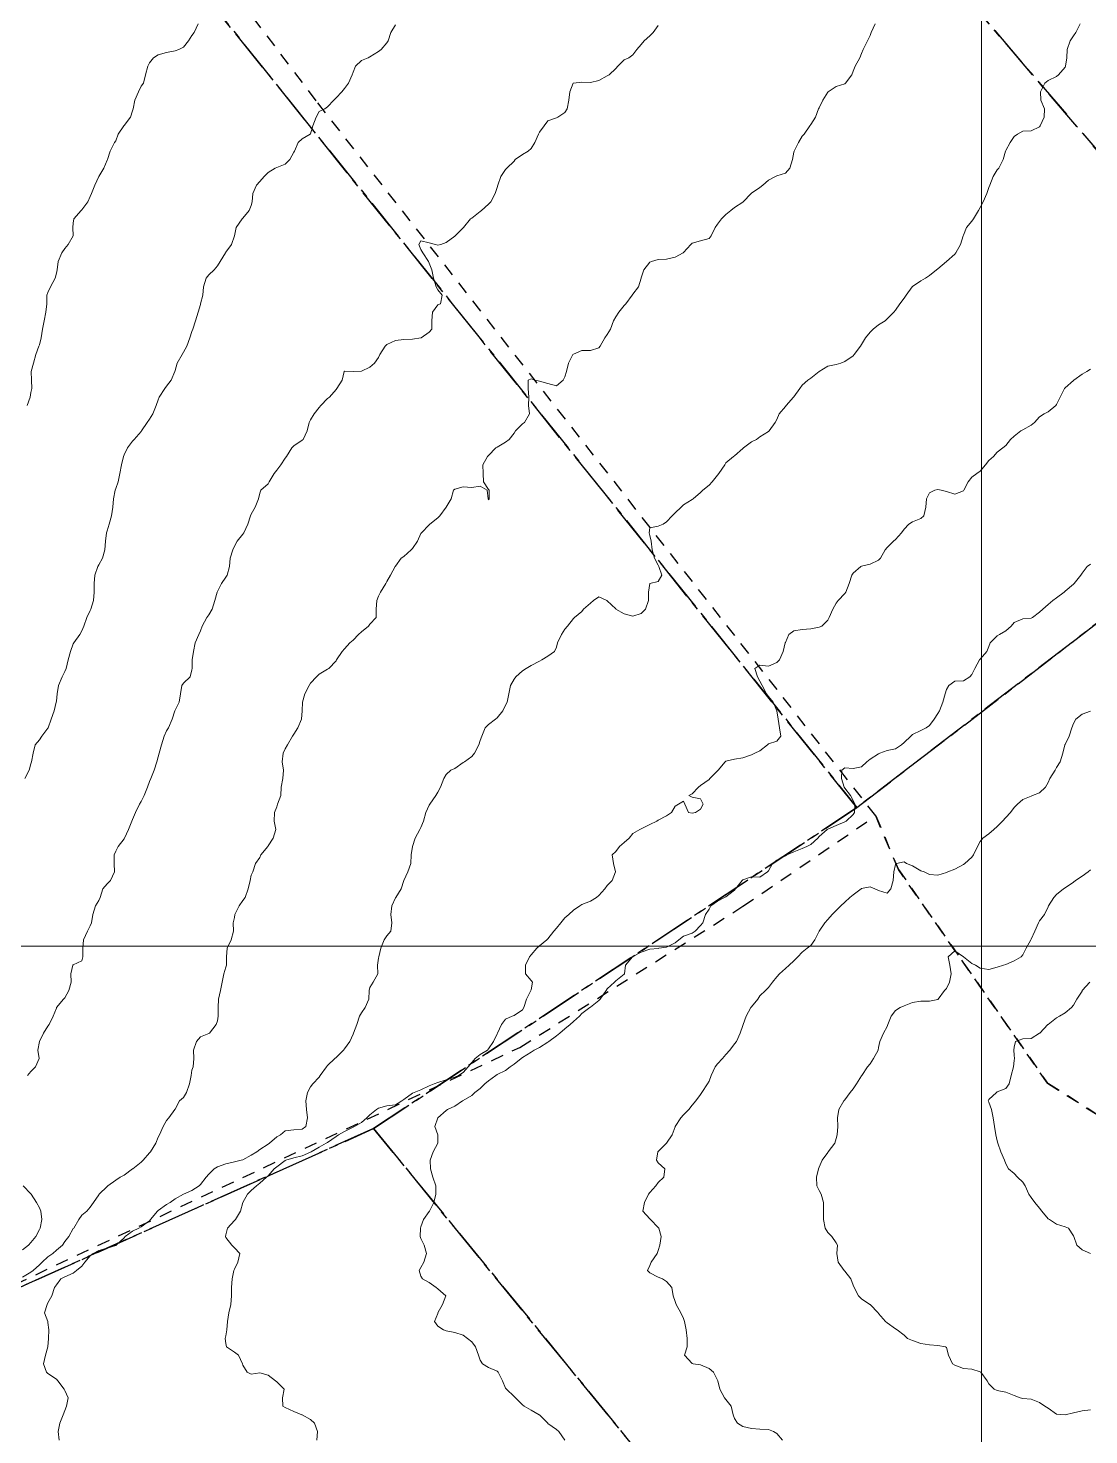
# Model space of a CAD drawing. Header units: centimetres. Extents: x 0 to 642158, y -847 to 649707.
# Drawn here: x 616910.6 to 616973.2, y 620458.6 to 620541.5 of the extents above; entities that cross this region are included whole.
import ezdxf

# ---------------------------------------------------------------- set-up
doc = ezdxf.new("R2010")
doc.units = ezdxf.units.CM
doc.header["$MEASUREMENT"] = 0
doc.linetypes.add('CENTERX2', pattern=[4, 2.5, -0.5, 0.5, -0.5])
doc.linetypes.add('JIS_02_0.7', pattern=[1.35, 0.75, -0.6])
for name, color, linetype, lineweight in [('MEV_grille', 254, 'Continuous', 9), ('WAL_parcellaire agricole', 7, 'JIS_02_0.7', 25), ('WAL_topographie 0.5', 253, 'Continuous', 20)]:
    doc.layers.add(name, color=color, linetype=linetype, lineweight=lineweight)
doc.layers.add('SPW_parcellaire cadastral', color=7, linetype='CENTERX2', lineweight=25, true_color=0xff0542)

# ---------------------------------------------------------------- blocks, each defined once
blk = doc.blocks.new('*U114')
at = {"layer": 'MEV_grille', "transparency": 33554687}
blk.add_lwpolyline([(-1338.461, 0), (1338.461, 0)], dxfattribs=at)
blk = doc.blocks.new('*U115')
at = {"layer": 'MEV_grille', "color": 0, "linetype": 'ByBlock', "lineweight": -2, "transparency": 16777216}
blk.add_blockref('*U114', (0, -1900), dxfattribs=at)
blk = doc.blocks.new('*U112')
at = {"layer": 'MEV_grille', "transparency": 33554687}
blk.add_lwpolyline([(0, 1825.476), (0, -1825.476)], dxfattribs=at)
blk = doc.blocks.new('*U113')
at = {"layer": 'MEV_grille', "color": 0, "linetype": 'ByBlock', "lineweight": -2, "transparency": 16777216}
blk.add_blockref('*U112', (1600, 0), dxfattribs=at)

msp = doc.modelspace()

# ---------------------------------------------------------------- linework, layer by layer
at = {"layer": 'SPW_parcellaire cadastral'}
for points in [[(616919.091, 620666.134), (617020.072, 620537.549), (616988.046, 620517.478), (616881.757, 620641.63), (616879.672, 620644.065), (616917.441, 620668.139), (616919.091, 620666.134)], [(616888.276, 620584.2), (616857.473, 620626.531), (616881.757, 620641.63), (616988.046, 620517.478), (616959.467, 620495.541), (616888.276, 620584.2)], [(616888.276, 620584.2), (616959.467, 620495.541), (616930.967, 620476.617), (616903.735, 620464.407), (616839.795, 620553.412), (616839.446, 620553.878), (616843.395, 620556.528), (616884.02, 620581.575), (616888.276, 620584.2)], [(617010.893, 620377.325), (616972.658, 620425.672), (616930.967, 620476.617), (616959.467, 620495.541), (616988.046, 620517.478), (617054.294, 620442.356), (617010.893, 620377.325)], [(616972.658, 620425.672), (616882.528, 620374.041), (616837.722, 620435.072), (616903.735, 620464.407), (616930.967, 620476.617), (616972.658, 620425.672)]]:
    msp.add_lwpolyline(points, dxfattribs=at)
at = {"layer": 'WAL_parcellaire agricole'}
for points in [[(616855.57, 620632.211), (616900.857, 620658.35), (616927.824, 620675.943), (616965.394, 620702.289), (616990.231, 620666.393), (617069.247, 620560.49), (617092.413, 620526.906), (616974.82, 620476.693), (616970.72, 620479.292), (616961.919, 620491.891), (616960.585, 620495.057), (616927.58, 620537.22), (616855.57, 620632.211)], [(616888.924, 620453.383), (616904.922, 620465.135), (616939.597, 620481.406), (616952.752, 620489.723), (616960.585, 620495.057), (616961.919, 620491.891), (616970.72, 620479.292), (616974.82, 620476.693), (617092.413, 620526.906), (617110.683, 620503.035), (617121.325, 620488.587), (617112.418, 620483.909), (617087.586, 620473.072), (617062.422, 620453.403)]]:
    msp.add_lwpolyline(points, dxfattribs=at)
at = {"layer": 'WAL_topographie 0.5'}
for points in [[(616960.553, 620541.75), (616960.313, 620541.25), (616960.25, 620541.071), (616960.105, 620540.75), (616959.85, 620540.25), (616959.75, 620540), (616959.643, 620539.75), (616959.375, 620539.25), (616959.25, 620538.964), (616959.169, 620538.75), (616958.804, 620538.25), (616958.75, 620538.214), (616958.25, 620538.062), (616957.769, 620537.75), (616957.75, 620537.726), (616957.464, 620537.25), (616957.25, 620536.809), (616957.214, 620536.75), (616957.021, 620536.25), (616956.75, 620535.817), (616956.704, 620535.75), (616956.359, 620535.25), (616956.25, 620535.131), (616956.028, 620534.75), (616955.763, 620534.25), (616955.75, 620534.179), (616955.682, 620533.75), (616955.513, 620533.25), (616955.25, 620532.941), (616954.75, 620532.788), (616954.667, 620532.75), (616954.25, 620532.536), (616953.917, 620532.25), (616953.75, 620532.107), (616953.25, 620531.764), (616953.235, 620531.75), (616952.767, 620531.25), (616952.75, 620531.234), (616952.25, 620530.921), (616952.044, 620530.75), (616951.75, 620530.506), (616951.481, 620530.25), (616951.25, 620529.95), (616951.107, 620529.75), (616950.884, 620529.25), (616950.75, 620529.101), (616950.25, 620528.968), (616949.75, 620528.813), (616949.673, 620528.75), (616949.25, 620528.272), (616949.228, 620528.25), (616948.75, 620527.994), (616948.25, 620527.885), (616947.75, 620527.85), (616947.365, 620527.75), (616947.25, 620527.703), (616946.905, 620527.25), (616946.75, 620526.786), (616946.739, 620526.75), (616946.593, 620526.25), (616946.25, 620525.806), (616946.21, 620525.75), (616945.838, 620525.25), (616945.75, 620525.141), (616945.429, 620524.75), (616945.25, 620524.481), (616945.122, 620524.25), (616944.933, 620523.75), (616944.75, 620523.437), (616944.605, 620523.25), (616944.319, 620522.75), (616944.25, 620522.659), (616943.75, 620522.486), (616943.25, 620522.489), (616942.75, 620522.285), (616942.71, 620522.25), (616942.466, 620521.75), (616942.346, 620521.25), (616942.25, 620520.95), (616942.139, 620520.75), (616941.75, 620520.411), (616941.25, 620520.556), (616940.75, 620520.688), (616940.487, 620520.75), (616940.25, 620520.833), (616940.083, 620520.75), (616940.085, 620520.25), (616940.117, 620519.75), (616940.098, 620519.25), (616940.15, 620518.75), (616939.859, 620518.25), (616939.75, 620518.172), (616939.341, 620517.75), (616939.25, 620517.614), (616938.964, 620517.25), (616938.75, 620517.092), (616938.25, 620516.804), (616938.176, 620516.75), (616937.75, 620516.308), (616937.69, 620516.25), (616937.411, 620515.75), (616937.423, 620515.25), (616937.442, 620514.75), (616937.75, 620514.306), (616937.786, 620514.25), (616937.781, 620513.75), (616937.75, 620513.688), (616937.712, 620513.75), (616937.667, 620514.25), (616937.25, 620514.5), (616936.75, 620514.426), (616936.25, 620514.452), (616935.75, 620514.319), (616935.681, 620514.25), (616935.543, 620513.75), (616935.25, 620513.25), (616935.25, 620513.25), (616934.875, 620512.75), (616934.75, 620512.637), (616934.288, 620512.25), (616934.25, 620512.22), (616933.78, 620511.75), (616933.75, 620511.708), (616933.554, 620511.25), (616933.25, 620510.825), (616933.186, 620510.75), (616932.75, 620510.356), (616932.583, 620510.25), (616932.25, 620509.772), (616932.233, 620509.75), (616931.96, 620509.25), (616931.75, 620508.868), (616931.676, 620508.75), (616931.363, 620508.25), (616931.25, 620508.016), (616931.161, 620507.75), (616931.122, 620507.25), (616931.122, 620506.75), (616930.75, 620506.368), (616930.658, 620506.25), (616930.25, 620505.911), (616930.074, 620505.75), (616929.75, 620505.413), (616929.552, 620505.25), (616929.25, 620504.899), (616929.109, 620504.75), (616928.781, 620504.25), (616928.75, 620504.202), (616928.326, 620503.75), (616928.25, 620503.706), (616927.75, 620503.403), (616927.6, 620503.25), (616927.25, 620502.878), (616927.16, 620502.75), (616926.908, 620502.25), (616926.76, 620501.75), (616926.75, 620501.25), (616926.75, 620501.25), (616926.717, 620500.75), (616926.487, 620500.25), (616926.25, 620499.875), (616926.182, 620499.75), (616925.888, 620499.25), (616925.75, 620499), (616925.625, 620498.75), (616925.564, 620498.25), (616925.645, 620497.75), (616925.609, 620497.25), (616925.51, 620496.75), (616925.483, 620496.25), (616925.299, 620495.75), (616925.25, 620495.596), (616925.114, 620495.25), (616925.105, 620494.75), (616925.191, 620494.25), (616925.036, 620493.75), (616924.75, 620493.283), (616924.727, 620493.25), (616924.311, 620492.75), (616924.25, 620492.607), (616924, 620492.25), (616923.845, 620491.75), (616923.75, 620491.569), (616923.675, 620491.25), (616923.56, 620490.75), (616923.386, 620490.25), (616923.25, 620490.062), (616923.037, 620489.75), (616922.781, 620489.25), (616922.75, 620489.062), (616922.687, 620488.75), (616922.696, 620488.25), (616922.554, 620487.75), (616922.321, 620487.25), (616922.292, 620486.75), (616922.292, 620486.25), (616922.25, 620486.143), (616922.138, 620485.75), (616922.025, 620485.25), (616921.924, 620484.75), (616921.814, 620484.25), (616921.795, 620483.75), (616921.794, 620483.25), (616921.75, 620482.972), (616921.676, 620482.75), (616921.286, 620482.25), (616921.25, 620482.224), (616920.75, 620482.032), (616920.521, 620481.75), (616920.333, 620481.25), (616920.359, 620480.75), (616920.314, 620480.25), (616920.25, 620480.058), (616920.194, 620479.75), (616920.102, 620479.25), (616919.931, 620478.75), (616919.75, 620478.46), (616919.522, 620478.25), (616919.25, 620477.769), (616919.239, 620477.75), (616918.88, 620477.25), (616918.75, 620477.104), (616918.543, 620476.75), (616918.334, 620476.25), (616918.25, 620476.112), (616918.111, 620475.75), (616917.811, 620475.25), (616917.75, 620475.181), (616917.375, 620474.75), (616917.25, 620474.633), (616916.755, 620474.25), (616916.75, 620474.245), (616916.25, 620473.878), (616916.016, 620473.75), (616915.75, 620473.573), (616915.295, 620473.25), (616915.25, 620473.202), (616914.775, 620472.75), (616914.75, 620472.71), (616914.448, 620472.25), (616914.25, 620471.994), (616914.042, 620471.75), (616913.75, 620471.519), (616913.579, 620471.25), (616913.272, 620470.75), (616913.25, 620470.722), (616912.977, 620470.25), (616912.75, 620469.951), (616912.607, 620469.75), (616912.25, 620469.447), (616912.033, 620469.25), (616911.75, 620469.063), (616911.413, 620468.75), (616911.25, 620468.591), (616910.875, 620468.25), (616910.75, 620468.155), (616910.25, 620467.857)], [(616932.25, 620541.69), (616931.988, 620541.25), (616931.813, 620540.75), (616931.75, 620540.625), (616931.409, 620540.25), (616931.25, 620540.125), (616930.75, 620539.811), (616930.639, 620539.75), (616930.25, 620539.598), (616929.902, 620539.25), (616929.75, 620538.9), (616929.69, 620538.75), (616929.483, 620538.25), (616929.25, 620537.932), (616929.088, 620537.75), (616928.75, 620537.382), (616928.618, 620537.25), (616928.25, 620536.859), (616928.091, 620536.75), (616927.75, 620536.583), (616927.578, 620536.25), (616927.387, 620535.75), (616927.25, 620535.269), (616927.226, 620535.25), (616926.75, 620534.964), (616926.516, 620534.75), (616926.293, 620534.25), (616926.25, 620534.181), (616926.031, 620533.75), (616925.75, 620533.488), (616925.25, 620533.293), (616925.153, 620533.25), (616924.75, 620532.991), (616924.5, 620532.75), (616924.25, 620532.463), (616924.054, 620532.25), (616923.846, 620531.75), (616923.807, 620531.25), (616923.75, 620531.036), (616923.629, 620530.75), (616923.25, 620530.287), (616923.208, 620530.25), (616922.854, 620529.75), (616922.75, 620529.25), (616922.75, 620529.25), (616922.579, 620528.75), (616922.25, 620528.29), (616922.223, 620528.25), (616921.921, 620527.75), (616921.75, 620527.489), (616921.56, 620527.25), (616921.25, 620526.96), (616921.088, 620526.75), (616920.929, 620526.25), (616920.883, 620525.75), (616920.761, 620525.25), (616920.75, 620525.212), (616920.607, 620524.75), (616920.462, 620524.25), (616920.295, 620523.75), (616920.25, 620523.611), (616920.125, 620523.25), (616919.946, 620522.75), (616919.75, 620522.395), (616919.665, 620522.25), (616919.377, 620521.75), (616919.25, 620521.317), (616919.231, 620521.25), (616919.023, 620520.75), (616918.75, 620520.384), (616918.658, 620520.25), (616918.317, 620519.75), (616918.25, 620519.577), (616918.129, 620519.25), (616917.935, 620518.75), (616917.75, 620518.436), (616917.607, 620518.25), (616917.274, 620517.75), (616917.25, 620517.724), (616916.833, 620517.25), (616916.75, 620517.144), (616916.439, 620516.75), (616916.25, 620516.347), (616916.203, 620516.25), (616916.086, 620515.75), (616916, 620515.25), (616915.887, 620514.75), (616915.75, 620514.357), (616915.722, 620514.25), (616915.621, 620513.75), (616915.583, 620513.25), (616915.496, 620512.75), (616915.362, 620512.25), (616915.25, 620511.868), (616915.218, 620511.75), (616915.145, 620511.25), (616915.103, 620510.75), (616914.967, 620510.25), (616914.75, 620509.856), (616914.69, 620509.75), (616914.523, 620509.25), (616914.473, 620508.75), (616914.482, 620508.25), (616914.442, 620507.75), (616914.287, 620507.25), (616914.25, 620507.161), (616914.041, 620506.75), (616913.864, 620506.25), (616913.75, 620505.967), (616913.628, 620505.75), (616913.281, 620505.25), (616913.25, 620505.194), (616913.079, 620504.75), (616912.944, 620504.25), (616912.831, 620503.75), (616912.75, 620503.558), (616912.593, 620503.25), (616912.379, 620502.75), (616912.297, 620502.25), (616912.25, 620501.821), (616912.24, 620501.75), (616912.115, 620501.25), (616911.944, 620500.75), (616911.767, 620500.25), (616911.75, 620500.219), (616911.401, 620499.75), (616911.25, 620499.547), (616910.993, 620499.25), (616910.88, 620498.75), (616910.781, 620498.25), (616910.75, 620498.125), (616910.656, 620497.75), (616910.394, 620497.25)], [(616920.615, 620541.75), (616920.37, 620541.25), (616920.25, 620541.064), (616920.037, 620540.75), (616919.75, 620540.382), (616919.477, 620540.25), (616919.25, 620540.163), (616918.75, 620540.07), (616918.25, 620539.934), (616917.978, 620539.75), (616917.75, 620539.45), (616917.639, 620539.25), (616917.513, 620538.75), (616917.394, 620538.25), (616917.25, 620538.074), (616917.088, 620537.75), (616916.871, 620537.25), (616916.784, 620536.75), (616916.75, 620536.625), (616916.63, 620536.25), (616916.25, 620535.763), (616916.24, 620535.75), (616915.903, 620535.25), (616915.75, 620534.855), (616915.686, 620534.75), (616915.431, 620534.25), (616915.262, 620533.75), (616915.25, 620533.719), (616915.042, 620533.25), (616914.75, 620532.75), (616914.75, 620532.75), (616914.52, 620532.25), (616914.321, 620531.75), (616914.25, 620531.583), (616914.1, 620531.25), (616913.75, 620530.783), (616913.708, 620530.75), (616913.287, 620530.25), (616913.25, 620530), (616913.229, 620529.75), (616913.237, 620529.25), (616912.95, 620528.75), (616912.75, 620528.5), (616912.568, 620528.25), (616912.349, 620527.75), (616912.299, 620527.25), (616912.25, 620527.059), (616912.172, 620526.75), (616911.897, 620526.25), (616911.75, 620525.905), (616911.696, 620525.75), (616911.683, 620525.25), (616911.63, 620524.75), (616911.526, 620524.25), (616911.44, 620523.75), (616911.362, 620523.25), (616911.25, 620522.827), (616911.226, 620522.75), (616911.047, 620522.25), (616910.893, 620521.75), (616910.772, 620521.25), (616910.775, 620520.75), (616910.803, 620520.25), (616910.75, 620520.017), (616910.696, 620519.75), (616910.521, 620519.25)], [(616947.75, 620541.65), (616947.447, 620541.25), (616947.25, 620541.04), (616946.917, 620540.75), (616946.75, 620540.536), (616946.5, 620540.25), (616946.25, 620539.917), (616946.019, 620539.75), (616945.75, 620539.625), (616945.375, 620539.25), (616945.25, 620539.12), (616944.865, 620538.75), (616944.75, 620538.682), (616944.25, 620538.417), (616943.75, 620538.29), (616943.25, 620538.321), (616942.75, 620538.263), (616942.733, 620538.25), (616942.54, 620537.75), (616942.483, 620537.25), (616942.377, 620536.75), (616942.25, 620536.518), (616941.833, 620536.25), (616941.75, 620536.212), (616941.25, 620536.028), (616941.016, 620535.75), (616940.75, 620535.364), (616940.696, 620535.25), (616940.478, 620534.75), (616940.25, 620534.411), (616940.078, 620534.25), (616939.75, 620534.052), (616939.323, 620533.75), (616939.25, 620533.661), (616938.824, 620533.25), (616938.75, 620533.17), (616938.466, 620532.75), (616938.287, 620532.25), (616938.25, 620532.114), (616938.139, 620531.75), (616937.888, 620531.25), (616937.75, 620531.112), (616937.33, 620530.75), (616937.25, 620530.696), (616936.75, 620530.304), (616936.678, 620530.25), (616936.269, 620529.75), (616936.25, 620529.726), (616935.774, 620529.25), (616935.75, 620529.229), (616935.25, 620528.863), (616934.932, 620528.75), (616934.75, 620528.707), (616934.617, 620528.75), (616934.25, 620528.84), (616933.75, 620528.966), (616933.64, 620528.75), (616933.75, 620528.442), (616933.861, 620528.25), (616934.194, 620527.75), (616934.25, 620527.643), (616934.397, 620527.25), (616934.493, 620526.75), (616934.65, 620526.25), (616934.75, 620526.074), (616935, 620525.75), (616934.917, 620525.25), (616934.75, 620525.19), (616934.44, 620524.75), (616934.393, 620524.25), (616934.393, 620523.75), (616934.25, 620523.568), (616933.764, 620523.25), (616933.75, 620523.244), (616933.25, 620523.155), (616932.75, 620523.136), (616932.25, 620523.081), (616931.75, 620522.838), (616931.648, 620522.75), (616931.323, 620522.25), (616931.25, 620522.075), (616931.009, 620521.75), (616930.75, 620521.517), (616930.25, 620521.275), (616929.75, 620521.25), (616929.75, 620521.25), (616929.749, 620521.25), (616929.25, 620521.269), (616929.231, 620521.25), (616929.107, 620520.75), (616928.803, 620520.25), (616928.75, 620520.204), (616928.365, 620519.75), (616928.25, 620519.667), (616927.845, 620519.25), (616927.75, 620519.125), (616927.466, 620518.75), (616927.25, 620518.402), (616927.16, 620518.25), (616927.036, 620517.75), (616926.8, 620517.25), (616926.75, 620517.202), (616926.25, 620516.872), (616926.137, 620516.75), (616925.83, 620516.25), (616925.75, 620516.139), (616925.495, 620515.75), (616925.25, 620515.443), (616925.106, 620515.25), (616924.803, 620514.75), (616924.75, 620514.641), (616924.321, 620514.25), (616924.25, 620514.083), (616924.175, 620513.75), (616923.976, 620513.25), (616923.75, 620512.837), (616923.702, 620512.75), (616923.548, 620512.25), (616923.311, 620511.75), (616923.25, 620511.667), (616922.912, 620511.25), (616922.75, 620510.964), (616922.656, 620510.75), (616922.505, 620510.25), (616922.467, 620509.75), (616922.321, 620509.25), (616922.25, 620509.135), (616921.987, 620508.75), (616921.75, 620508.276), (616921.74, 620508.25), (616921.601, 620507.75), (616921.436, 620507.25), (616921.25, 620506.906), (616921.136, 620506.75), (616920.857, 620506.25), (616920.75, 620505.964), (616920.66, 620505.75), (616920.439, 620505.25), (616920.335, 620504.75), (616920.27, 620504.25), (616920.261, 620503.75), (616920.25, 620503.667), (616920.136, 620503.25), (616919.75, 620502.881), (616919.656, 620502.75), (616919.564, 620502.25), (616919.486, 620501.75), (616919.25, 620501.278), (616919.24, 620501.25), (616919.083, 620500.75), (616918.858, 620500.25), (616918.75, 620500.073), (616918.613, 620499.75), (616918.461, 620499.25), (616918.315, 620498.75), (616918.25, 620498.546), (616918.174, 620498.25), (616918.015, 620497.75), (616917.818, 620497.25), (616917.75, 620497.077), (616917.636, 620496.75), (616917.425, 620496.25), (616917.25, 620495.909), (616917.163, 620495.75), (616916.926, 620495.25), (616916.75, 620494.847), (616916.706, 620494.75), (616916.5, 620494.25), (616916.279, 620493.75), (616916.25, 620493.7), (616915.895, 620493.25), (616915.75, 620492.975), (616915.668, 620492.75), (616915.67, 620492.25), (616915.675, 620491.75), (616915.441, 620491.25), (616915.25, 620491.04), (616915, 620490.75), (616914.833, 620490.25), (616914.75, 620490.066), (616914.562, 620489.75), (616914.402, 620489.25), (616914.332, 620488.75), (616914.25, 620488.57), (616914.083, 620488.25), (616913.853, 620487.75), (616913.811, 620487.25), (616913.804, 620486.75), (616913.75, 620486.5), (616913.25, 620486.267), (616913.228, 620486.25), (616913.098, 620485.75), (616913.121, 620485.25), (616912.983, 620484.75), (616912.75, 620484.33), (616912.679, 620484.25), (616912.264, 620483.75), (616912.25, 620483.717), (616912.071, 620483.25), (616911.819, 620482.75), (616911.75, 620482.654), (616911.494, 620482.25), (616911.25, 620481.75), (616911.25, 620481.75), (616911.15, 620481.25), (616911.232, 620480.75), (616911.024, 620480.25), (616910.75, 620479.976), (616910.55, 620479.75)], [(616972.644, 620541.75), (616972.38, 620541.25), (616972.25, 620541.056), (616972.06, 620540.75), (616971.875, 620540.25), (616971.855, 620539.75), (616971.778, 620539.25), (616971.75, 620539.197), (616971.364, 620538.75), (616971.25, 620538.65), (616970.75, 620538.406), (616970.565, 620538.25), (616970.31, 620537.75), (616970.315, 620537.25), (616970.536, 620536.75), (616970.514, 620536.25), (616970.288, 620535.75), (616970.25, 620535.685), (616969.75, 620535.45), (616969.25, 620535.432), (616968.942, 620535.25), (616968.75, 620535.118), (616968.509, 620534.75), (616968.25, 620534.281), (616968.24, 620534.25), (616968.094, 620533.75), (616967.836, 620533.25), (616967.75, 620533.15), (616967.517, 620532.75), (616967.306, 620532.25), (616967.25, 620532.103), (616967.132, 620531.75), (616966.917, 620531.25), (616966.75, 620530.924), (616966.653, 620530.75), (616966.35, 620530.25), (616966.25, 620530.125), (616965.929, 620529.75), (616965.75, 620529.296), (616965.737, 620529.25), (616965.574, 620528.75), (616965.304, 620528.25), (616965.25, 620528.181), (616964.75, 620527.75), (616964.75, 620527.75), (616964.25, 620527.308), (616964.175, 620527.25), (616963.75, 620526.91), (616963.515, 620526.75), (616963.25, 620526.595), (616962.75, 620526.269), (616962.734, 620526.25), (616962.385, 620525.75), (616962.25, 620525.571), (616962.013, 620525.25), (616961.75, 620524.865), (616961.646, 620524.75), (616961.25, 620524.354), (616961.13, 620524.25), (616960.75, 620524), (616960.422, 620523.75), (616960.25, 620523.578), (616959.979, 620523.25), (616959.75, 620522.85), (616959.693, 620522.75), (616959.315, 620522.25), (616959.25, 620522.187), (616958.75, 620521.847), (616958.517, 620521.75), (616958.25, 620521.674), (616957.75, 620521.567), (616957.25, 620521.25), (616957.25, 620521.25), (616956.75, 620520.856), (616956.583, 620520.75), (616956.25, 620520.458), (616956.099, 620520.25), (616955.75, 620519.771), (616955.736, 620519.75), (616955.301, 620519.25), (616955.25, 620519.191), (616954.884, 620518.75), (616954.75, 620518.427), (616954.646, 620518.25), (616954.292, 620517.75), (616954.25, 620517.721), (616953.75, 620517.397), (616953.55, 620517.25), (616953.25, 620517.103), (616952.788, 620516.75), (616952.75, 620516.708), (616952.25, 620516.281), (616952.2, 620516.25), (616951.75, 620515.875), (616951.675, 620515.75), (616951.321, 620515.25), (616951.25, 620515.147), (616950.939, 620514.75), (616950.75, 620514.544), (616950.393, 620514.25), (616950.25, 620514.112), (616949.813, 620513.75), (616949.75, 620513.708), (616949.25, 620513.393), (616949.096, 620513.25), (616948.75, 620512.929), (616948.578, 620512.75), (616948.25, 620512.385), (616948.044, 620512.25), (616947.75, 620512.139), (616947.25, 620512.041), (616947.216, 620511.75), (616947.25, 620511.583), (616947.331, 620511.25), (616947.386, 620510.75), (616947.528, 620510.25), (616947.75, 620509.83), (616947.795, 620509.75), (616947.967, 620509.25), (616947.75, 620508.865), (616947.25, 620508.75), (616947.25, 620508.75), (616947.186, 620508.25), (616947.17, 620507.75), (616947.011, 620507.25), (616946.75, 620506.996), (616946.25, 620506.839), (616945.75, 620506.965), (616945.257, 620507.25), (616945.25, 620507.257), (616944.75, 620507.742), (616944.728, 620507.75), (616944.25, 620507.966), (616943.936, 620507.75), (616943.75, 620507.602), (616943.353, 620507.25), (616943.25, 620507.102), (616942.818, 620506.75), (616942.75, 620506.69), (616942.406, 620506.25), (616942.25, 620506.058), (616942.055, 620505.75), (616941.818, 620505.25), (616941.75, 620505), (616941.625, 620504.75), (616941.25, 620504.462), (616940.883, 620504.25), (616940.75, 620504.173), (616940.25, 620503.917), (616939.964, 620503.75), (616939.75, 620503.605), (616939.357, 620503.25), (616939.25, 620503.114), (616939.039, 620502.75), (616938.937, 620502.25), (616938.844, 620501.75), (616938.75, 620501.574), (616938.588, 620501.25), (616938.25, 620500.839), (616938.146, 620500.75), (616937.75, 620500.444), (616937.543, 620500.25), (616937.354, 620499.75), (616937.25, 620499.5), (616937.18, 620499.25), (616936.917, 620498.75), (616936.75, 620498.564), (616936.327, 620498.25), (616936.25, 620498.203), (616935.75, 620497.856), (616935.523, 620497.75), (616935.25, 620497.489), (616935.097, 620497.25), (616934.906, 620496.75), (616934.75, 620496.462), (616934.625, 620496.25), (616934.286, 620495.75), (616934.25, 620495.685), (616934.05, 620495.25), (616933.907, 620494.75), (616933.75, 620494.369), (616933.69, 620494.25), (616933.425, 620493.75), (616933.25, 620493.25), (616933.25, 620493.25), (616933.189, 620492.75), (616933.15, 620492.25), (616932.974, 620491.75), (616932.75, 620491.25), (616932.75, 620491.25), (616932.594, 620490.75), (616932.27, 620490.25), (616932.25, 620490.224), (616932.047, 620489.75), (616931.983, 620489.25), (616932.033, 620488.75), (616931.972, 620488.25), (616931.75, 620487.992), (616931.591, 620487.75), (616931.399, 620487.25), (616931.263, 620486.75), (616931.25, 620486.667), (616931.194, 620486.25), (616931.221, 620485.75), (616930.942, 620485.25), (616930.75, 620484.938), (616930.697, 620484.75), (616930.676, 620484.25), (616930.458, 620483.75), (616930.25, 620483.436), (616930.14, 620483.25), (616929.974, 620482.75), (616929.786, 620482.25), (616929.75, 620482.176), (616929.565, 620481.75), (616929.25, 620481.326), (616929.185, 620481.25), (616928.75, 620480.815), (616928.677, 620480.75), (616928.25, 620480.34), (616928.187, 620480.25), (616927.82, 620479.75), (616927.75, 620479.654), (616927.375, 620479.25), (616927.25, 620479.079), (616927.072, 620478.75), (616926.975, 620478.25), (616927, 620477.75), (616927.062, 620477.25), (616926.973, 620476.75), (616926.75, 620476.575), (616926.25, 620476.54), (616925.75, 620476.489), (616925.471, 620476.25), (616925.25, 620476.133), (616924.831, 620475.75), (616924.75, 620475.702), (616924.25, 620475.392), (616924.085, 620475.25), (616923.75, 620475.058), (616923.25, 620474.779), (616923.157, 620474.75), (616922.75, 620474.648), (616922.25, 620474.532), (616921.75, 620474.36), (616921.561, 620474.25), (616921.25, 620473.939), (616921.083, 620473.75), (616920.75, 620473.321), (616920.682, 620473.25), (616920.25, 620472.965), (616919.75, 620472.75), (616919.75, 620472.75), (616919.25, 620472.469), (616918.964, 620472.25), (616918.75, 620472.138), (616918.25, 620471.785), (616918.219, 620471.75), (616917.811, 620471.25), (616917.75, 620471.181), (616917.25, 620470.816), (616917.108, 620470.75), (616916.75, 620470.561), (616916.308, 620470.25), (616916.25, 620470.178), (616915.776, 620469.75), (616915.75, 620469.729), (616915.25, 620469.571), (616914.75, 620469.42), (616914.431, 620469.25), (616914.25, 620469.108), (616913.93, 620468.75), (616913.75, 620468.502), (616913.439, 620468.25), (616913.25, 620468.102), (616912.75, 620467.885), (616912.506, 620467.75), (616912.25, 620467.405), (616912.143, 620467.25), (616911.993, 620466.75), (616911.75, 620466.348), (616911.706, 620466.25), (616911.561, 620465.75), (616911.739, 620465.25), (616911.75, 620465.179), (616911.803, 620464.75), (616911.786, 620464.25), (616911.75, 620463.75), (616911.75, 620463.75), (616911.603, 620463.25), (616911.494, 620462.75), (616911.673, 620462.25), (616911.75, 620462.181), (616912.25, 620461.836), (616912.346, 620461.75), (616912.71, 620461.25), (616912.75, 620461.183), (616912.953, 620460.75), (616912.854, 620460.25), (616912.75, 620460), (616912.657, 620459.75), (616912.446, 620459.25), (616912.367, 620458.75), (616912.421, 620458.25)], [(616973.25, 620521.388), (616973.028, 620521.25), (616972.75, 620521.089), (616972.273, 620520.75), (616972.25, 620520.733), (616971.75, 620520.286), (616971.717, 620520.25), (616971.453, 620519.75), (616971.25, 620519.317), (616971.2, 620519.25), (616970.75, 620518.875), (616970.519, 620518.75), (616970.25, 620518.591), (616969.95, 620518.25), (616969.75, 620518.094), (616969.25, 620517.821), (616969.136, 620517.75), (616968.75, 620517.446), (616968.538, 620517.25), (616968.25, 620516.893), (616968.073, 620516.75), (616967.75, 620516.5), (616967.521, 620516.25), (616967.25, 620516), (616967.059, 620515.75), (616966.75, 620515.388), (616966.55, 620515.25), (616966.25, 620515.028), (616966.029, 620514.75), (616965.777, 620514.25), (616965.75, 620514.22), (616965.25, 620514.032), (616964.75, 620514.173), (616964.45, 620514.25), (616964.25, 620514.299), (616964.068, 620514.25), (616963.75, 620514.11), (616963.577, 620513.75), (616963.531, 620513.25), (616963.41, 620512.75), (616963.25, 620512.587), (616962.75, 620512.396), (616962.531, 620512.25), (616962.25, 620511.969), (616962.104, 620511.75), (616961.75, 620511.345), (616961.639, 620511.25), (616961.25, 620510.872), (616961.148, 620510.75), (616960.86, 620510.25), (616960.75, 620510.135), (616960.25, 620509.898), (616959.75, 620509.771), (616959.713, 620509.75), (616959.25, 620509.371), (616959.167, 620509.25), (616959.015, 620508.75), (616958.817, 620508.25), (616958.75, 620508.164), (616958.358, 620507.75), (616958.25, 620507.596), (616958.046, 620507.25), (616957.837, 620506.75), (616957.75, 620506.59), (616957.396, 620506.25), (616957.25, 620506.19), (616956.75, 620506.083), (616956.25, 620506.052), (616955.75, 620505.966), (616955.462, 620505.75), (616955.25, 620505.283), (616955.237, 620505.25), (616955.125, 620504.75), (616954.913, 620504.25), (616954.75, 620504.091), (616954.25, 620503.887), (616953.75, 620503.934), (616953.454, 620503.75), (616953.615, 620503.25), (616953.75, 620502.991), (616953.874, 620502.75), (616954.144, 620502.25), (616954.25, 620502.088), (616954.527, 620501.75), (616954.75, 620501.258), (616954.753, 620501.25), (616954.832, 620500.75), (616954.9, 620500.25), (616954.987, 620499.75), (616954.75, 620499.469), (616954.25, 620499.293), (616954.207, 620499.25), (616953.75, 620498.886), (616953.45, 620498.75), (616953.25, 620498.655), (616952.75, 620498.487), (616952.25, 620498.393), (616951.75, 620498.288), (616951.702, 620498.25), (616951.297, 620497.75), (616951.25, 620497.702), (616950.798, 620497.25), (616950.75, 620497.194), (616950.25, 620496.854), (616950.119, 620496.75), (616949.75, 620496.361), (616949.55, 620496.25), (616949.75, 620496.15), (616950.25, 620496.054), (616950.409, 620495.75), (616950.25, 620495.446), (616949.95, 620495.25), (616949.75, 620495.206), (616949.536, 620495.25), (616949.329, 620495.75), (616949.25, 620495.917), (616948.95, 620495.75), (616948.75, 620495.625), (616948.536, 620495.25), (616948.25, 620495.05), (616947.75, 620494.802), (616947.671, 620494.75), (616947.25, 620494.545), (616946.75, 620494.293), (616946.662, 620494.25), (616946.25, 620494.009), (616946.029, 620493.75), (616945.75, 620493.479), (616945.474, 620493.25), (616945.25, 620492.955), (616945.036, 620492.75), (616945.12, 620492.25), (616945.231, 620491.75), (616945.038, 620491.25), (616944.75, 620490.95), (616944.607, 620490.75), (616944.25, 620490.359), (616944.12, 620490.25), (616943.75, 620490.028), (616943.25, 620489.83), (616943.12, 620489.75), (616942.75, 620489.5), (616942.48, 620489.25), (616942.25, 620489.043), (616942.015, 620488.75), (616941.75, 620488.443), (616941.598, 620488.25), (616941.25, 620487.807), (616941.19, 620487.75), (616940.75, 620487.387), (616940.594, 620487.25), (616940.25, 620486.863), (616940.167, 620486.75), (616939.914, 620486.25), (616939.917, 620485.75), (616940.25, 620485.35), (616940.345, 620485.25), (616940.25, 620484.806), (616940.243, 620484.75), (616939.973, 620484.25), (616939.824, 620483.75), (616939.75, 620483.62), (616939.25, 620483.294), (616939.141, 620483.25), (616938.75, 620483.066), (616938.51, 620482.75), (616938.269, 620482.25), (616938.25, 620482.214), (616938.033, 620481.75), (616937.75, 620481.325), (616937.681, 620481.25), (616937.25, 620480.986), (616936.951, 620480.75), (616936.75, 620480.522), (616936.551, 620480.25), (616936.25, 620479.923), (616935.972, 620479.75), (616935.75, 620479.647), (616935.25, 620479.49), (616934.75, 620479.343), (616934.531, 620479.25), (616934.25, 620479.144), (616933.75, 620478.901), (616933.354, 620478.75), (616933.25, 620478.702), (616932.75, 620478.337), (616932.635, 620478.25), (616932.25, 620478.017), (616931.75, 620477.96), (616931.25, 620477.825), (616931.139, 620477.75), (616930.75, 620477.419), (616930.561, 620477.25), (616930.25, 620476.986), (616929.846, 620476.75), (616929.75, 620476.7), (616929.25, 620476.447), (616928.891, 620476.25), (616928.75, 620476.155), (616928.25, 620475.802), (616928.159, 620475.75), (616927.75, 620475.525), (616927.275, 620475.25), (616927.25, 620475.235), (616926.75, 620475.008), (616926.25, 620474.891), (616925.786, 620474.75), (616925.75, 620474.733), (616925.25, 620474.365), (616925.094, 620474.25), (616924.75, 620473.836), (616924.653, 620473.75), (616924.25, 620473.398), (616924.048, 620473.25), (616923.75, 620472.974), (616923.534, 620472.75), (616923.25, 620472.25), (616923.25, 620472.25), (616923.118, 620471.75), (616922.808, 620471.25), (616922.75, 620471.191), (616922.344, 620470.75), (616922.25, 620470.35), (616922.227, 620470.25), (616922.25, 620470.196), (616922.597, 620469.75), (616922.75, 620469.578), (616923.078, 620469.25), (616922.955, 620468.75), (616922.75, 620468.329), (616922.719, 620468.25), (616922.616, 620467.75), (616922.583, 620467.25), (616922.583, 620466.75), (616922.548, 620466.25), (616922.427, 620465.75), (616922.337, 620465.25), (616922.316, 620464.75), (616922.25, 620464.4), (616922.207, 620464.25), (616922.25, 620463.95), (616922.286, 620463.75), (616922.75, 620463.433), (616923, 620463.25), (616923.228, 620462.75), (616923.25, 620462.673), (616923.512, 620462.25), (616923.75, 620462.134), (616924.25, 620462.208), (616924.75, 620462.088), (616925.181, 620461.75), (616925.25, 620461.679), (616925.694, 620461.25), (616925.583, 620460.75), (616925.611, 620460.25), (616925.75, 620460.18), (616926.25, 620459.94), (616926.725, 620459.75), (616926.75, 620459.74), (616927.25, 620459.458), (616927.477, 620459.25), (616927.657, 620458.75), (616927.619, 620458.25)], [(616973.25, 620509.895), (616973.046, 620509.75), (616972.75, 620509.369), (616972.686, 620509.25), (616972.293, 620508.75), (616972.25, 620508.712), (616971.75, 620508.3), (616971.693, 620508.25), (616971.25, 620507.913), (616971.036, 620507.75), (616970.75, 620507.512), (616970.436, 620507.25), (616970.25, 620507.069), (616969.824, 620506.75), (616969.75, 620506.71), (616969.25, 620506.665), (616968.75, 620506.45), (616968.566, 620506.25), (616968.25, 620505.964), (616967.875, 620505.75), (616967.75, 620505.679), (616967.331, 620505.25), (616967.25, 620505.044), (616967.131, 620504.75), (616966.75, 620504.293), (616966.709, 620504.25), (616966.436, 620503.75), (616966.25, 620503.386), (616966.135, 620503.25), (616965.75, 620503.017), (616965.25, 620503.006), (616964.9, 620502.75), (616964.75, 620502.513), (616964.669, 620502.25), (616964.536, 620501.75), (616964.343, 620501.25), (616964.25, 620501.088), (616964.029, 620500.75), (616963.75, 620500.378), (616963.558, 620500.25), (616963.25, 620500.093), (616962.75, 620499.852), (616962.652, 620499.75), (616962.25, 620499.372), (616962.1, 620499.25), (616961.75, 620499.009), (616961.25, 620498.901), (616960.815, 620498.75), (616960.75, 620498.722), (616960.25, 620498.396), (616960.05, 620498.25), (616959.75, 620497.941), (616959.25, 620497.85), (616958.75, 620497.891), (616958.589, 620497.75), (616958.568, 620497.25), (616958.715, 620496.75), (616958.75, 620496.69), (616959.098, 620496.25), (616959.25, 620495.966), (616959.35, 620495.75), (616959.32, 620495.25), (616959.25, 620495.137), (616958.846, 620494.75), (616958.75, 620494.698), (616958.25, 620494.487), (616957.75, 620494.274), (616957.716, 620494.25), (616957.25, 620493.834), (616957.165, 620493.75), (616956.75, 620493.372), (616956.512, 620493.25), (616956.25, 620493.126), (616955.75, 620492.931), (616955.339, 620492.75), (616955.25, 620492.705), (616954.75, 620492.438), (616954.486, 620492.25), (616954.25, 620491.818), (616954.195, 620491.75), (616953.75, 620491.435), (616953.25, 620491.461), (616952.75, 620491.289), (616952.713, 620491.25), (616952.309, 620490.75), (616952.25, 620490.681), (616951.75, 620490.288), (616951.668, 620490.25), (616951.25, 620490.034), (616950.86, 620489.75), (616950.75, 620489.559), (616950.543, 620489.25), (616950.376, 620488.75), (616950.25, 620488.595), (616949.932, 620488.25), (616949.75, 620488.133), (616949.25, 620487.96), (616948.968, 620487.75), (616948.75, 620487.572), (616948.25, 620487.32), (616947.782, 620487.25), (616947.75, 620487.245), (616947.25, 620487.188), (616946.75, 620487.027), (616946.25, 620486.762), (616946.235, 620486.75), (616945.821, 620486.25), (616945.771, 620485.75), (616945.75, 620485.728), (616945.25, 620485.32), (616945.179, 620485.25), (616944.75, 620484.85), (616944.689, 620484.75), (616944.328, 620484.25), (616944.25, 620484.173), (616943.75, 620483.777), (616943.715, 620483.75), (616943.25, 620483.409), (616943.102, 620483.25), (616942.75, 620482.928), (616942.551, 620482.75), (616942.25, 620482.499), (616941.944, 620482.25), (616941.75, 620482.089), (616941.297, 620481.75), (616941.25, 620481.712), (616940.75, 620481.397), (616940.442, 620481.25), (616940.25, 620481.119), (616939.75, 620480.807), (616939.675, 620480.75), (616939.25, 620480.425), (616939.016, 620480.25), (616938.75, 620480.046), (616938.25, 620479.799), (616938.165, 620479.75), (616937.75, 620479.439), (616937.529, 620479.25), (616937.25, 620478.978), (616936.934, 620478.75), (616936.75, 620478.568), (616936.25, 620478.27), (616936.198, 620478.25), (616935.75, 620477.941), (616935.32, 620477.75), (616935.25, 620477.679), (616934.75, 620477.25), (616934.75, 620477.25), (616934.571, 620476.75), (616934.75, 620476.25), (616934.75, 620476.25), (616934.75, 620475.75), (616934.75, 620475.75), (616934.485, 620475.25), (616934.297, 620474.75), (616934.317, 620474.25), (616934.458, 620473.75), (616934.633, 620473.25), (616934.632, 620472.75), (616934.513, 620472.25), (616934.262, 620471.75), (616934.25, 620471.736), (616933.91, 620471.25), (616933.75, 620470.829), (616933.724, 620470.75), (616933.701, 620470.25), (616933.75, 620470.139), (616933.95, 620469.75), (616934.091, 620469.25), (616933.924, 620468.75), (616933.75, 620468.424), (616933.642, 620468.25), (616933.75, 620467.917), (616933.85, 620467.75), (616934.25, 620467.545), (616934.661, 620467.25), (616934.75, 620467.176), (616935.233, 620466.75), (616935.027, 620466.25), (616934.759, 620465.75), (616934.75, 620465.724), (616934.554, 620465.25), (616934.75, 620464.96), (616935.092, 620464.75), (616935.25, 620464.686), (616935.75, 620464.588), (616936.25, 620464.429), (616936.509, 620464.25), (616936.75, 620464.038), (616936.966, 620463.75), (616937.152, 620463.25), (616937.25, 620462.972), (616937.388, 620462.75), (616937.75, 620462.54), (616938.25, 620462.306), (616938.319, 620462.25), (616938.559, 620461.75), (616938.75, 620461.322), (616938.8, 620461.25), (616939.25, 620460.815), (616939.327, 620460.75), (616939.75, 620460.327), (616939.841, 620460.25), (616940.25, 620460.025), (616940.728, 620459.75), (616940.75, 620459.733), (616941.233, 620459.25), (616941.25, 620459.236), (616941.75, 620458.867), (616941.88, 620458.75), (616942.234, 620458.25)], [(616973.25, 620501.231), (616972.75, 620501.052), (616972.378, 620500.75), (616972.25, 620500.511), (616972.141, 620500.25), (616971.989, 620499.75), (616971.75, 620499.273), (616971.741, 620499.25), (616971.62, 620498.75), (616971.456, 620498.25), (616971.25, 620497.9), (616971.16, 620497.75), (616970.855, 620497.25), (616970.75, 620497.028), (616970.587, 620496.75), (616970.25, 620496.406), (616969.838, 620496.25), (616969.75, 620496.218), (616969.25, 620496.024), (616968.947, 620495.75), (616968.75, 620495.553), (616968.525, 620495.25), (616968.25, 620494.952), (616968.064, 620494.75), (616967.75, 620494.43), (616967.541, 620494.25), (616967.25, 620494.005), (616966.899, 620493.75), (616966.75, 620493.546), (616966.587, 620493.25), (616966.346, 620492.75), (616966.25, 620492.618), (616965.833, 620492.25), (616965.75, 620492.186), (616965.25, 620491.917), (616964.844, 620491.75), (616964.75, 620491.712), (616964.25, 620491.558), (616963.75, 620491.605), (616963.438, 620491.75), (616963.25, 620491.819), (616962.75, 620492.109), (616962.404, 620492.25), (616962.25, 620492.339), (616961.815, 620492.25), (616961.75, 620492.198), (616961.643, 620491.75), (616961.606, 620491.25), (616961.478, 620490.75), (616961.25, 620490.504), (616960.75, 620490.665), (616960.53, 620490.75), (616960.25, 620490.869), (616959.75, 620490.764), (616959.729, 620490.75), (616959.25, 620490.398), (616959.048, 620490.25), (616958.75, 620489.97), (616958.526, 620489.75), (616958.25, 620489.485), (616958.015, 620489.25), (616957.75, 620488.95), (616957.586, 620488.75), (616957.25, 620488.25), (616957.25, 620488.25), (616956.987, 620487.75), (616956.75, 620487.412), (616956.547, 620487.25), (616956.25, 620487.024), (616955.983, 620486.75), (616955.75, 620486.512), (616955.482, 620486.25), (616955.25, 620486.048), (616954.909, 620485.75), (616954.75, 620485.559), (616954.487, 620485.25), (616954.25, 620484.933), (616954.073, 620484.75), (616953.75, 620484.447), (616953.623, 620484.25), (616953.25, 620483.798), (616953.218, 620483.75), (616952.935, 620483.25), (616952.767, 620482.75), (616952.75, 620482.697), (616952.59, 620482.25), (616952.362, 620481.75), (616952.25, 620481.606), (616951.983, 620481.25), (616951.75, 620480.986), (616951.545, 620480.75), (616951.25, 620480.429), (616951.107, 620480.25), (616950.879, 620479.75), (616950.75, 620479.409), (616950.653, 620479.25), (616950.327, 620478.75), (616950.25, 620478.635), (616949.98, 620478.25), (616949.75, 620478), (616949.561, 620477.75), (616949.25, 620477.432), (616949.093, 620477.25), (616948.759, 620476.75), (616948.75, 620476.726), (616948.575, 620476.25), (616948.25, 620475.75), (616948.25, 620475.75), (616947.75, 620475.274), (616947.729, 620475.25), (616947.645, 620474.75), (616947.75, 620474.602), (616948.146, 620474.25), (616948.079, 620473.75), (616947.75, 620473.431), (616947.606, 620473.25), (616947.25, 620472.85), (616947.182, 620472.75), (616946.944, 620472.25), (616946.85, 620471.75), (616947.25, 620471.296), (616947.294, 620471.25), (616947.75, 620470.794), (616947.782, 620470.75), (616947.931, 620470.25), (616947.844, 620469.75), (616947.75, 620469.429), (616947.696, 620469.25), (616947.336, 620468.75), (616947.25, 620468.55), (616947.128, 620468.25), (616947.25, 620468.114), (616947.75, 620467.853), (616948, 620467.75), (616948.25, 620467.607), (616948.562, 620467.25), (616948.633, 620466.75), (616948.75, 620466.431), (616948.817, 620466.25), (616949.088, 620465.75), (616949.25, 620465.416), (616949.306, 620465.25), (616949.401, 620464.75), (616949.464, 620464.25), (616949.459, 620463.75), (616949.306, 620463.25), (616949.75, 620462.77), (616949.821, 620462.75), (616950.25, 620462.686), (616950.75, 620462.48), (616951.016, 620462.25), (616951.25, 620461.781), (616951.263, 620461.75), (616951.384, 620461.25), (616951.655, 620460.75), (616951.75, 620460.637), (616952.058, 620460.25), (616952.177, 620459.75), (616952.25, 620459.517), (616952.424, 620459.25), (616952.75, 620459.062), (616953.25, 620458.932), (616953.75, 620458.897), (616954.25, 620458.869), (616954.554, 620458.75), (616954.75, 620458.635), (616955.076, 620458.25)], [(616973.25, 620491.865), (616973.106, 620491.75), (616972.75, 620491.5), (616972.372, 620491.25), (616972.25, 620491.156), (616971.75, 620490.815), (616971.654, 620490.75), (616971.25, 620490.422), (616971.089, 620490.25), (616970.782, 620489.75), (616970.75, 620489.685), (616970.542, 620489.25), (616970.25, 620488.862), (616970.185, 620488.75), (616969.957, 620488.25), (616969.75, 620487.778), (616969.733, 620487.75), (616969.446, 620487.25), (616969.25, 620486.865), (616969.169, 620486.75), (616968.75, 620486.508), (616968.25, 620486.295), (616968.11, 620486.25), (616967.75, 620486.13), (616967.25, 620486.006), (616966.75, 620486.083), (616966.468, 620486.25), (616966.25, 620486.357), (616965.754, 620486.75), (616965.75, 620486.753), (616965.25, 620487.095), (616964.847, 620486.75), (616964.954, 620486.25), (616965.026, 620485.75), (616964.929, 620485.25), (616964.75, 620484.878), (616964.636, 620484.75), (616964.273, 620484.25), (616964.25, 620484.232), (616963.75, 620484.125), (616963.25, 620484.127), (616962.75, 620484.049), (616962.25, 620483.851), (616962.024, 620483.75), (616961.75, 620483.58), (616961.488, 620483.25), (616961.295, 620482.75), (616961.25, 620482.635), (616961.05, 620482.25), (616960.832, 620481.75), (616960.75, 620481.393), (616960.721, 620481.25), (616960.442, 620480.75), (616960.25, 620480.439), (616960.087, 620480.25), (616959.765, 620479.75), (616959.75, 620479.733), (616959.439, 620479.25), (616959.25, 620478.967), (616959.074, 620478.75), (616958.75, 620478.306), (616958.708, 620478.25), (616958.401, 620477.75), (616958.325, 620477.25), (616958.35, 620476.75), (616958.313, 620476.25), (616958.25, 620476.031), (616958.163, 620475.75), (616957.777, 620475.25), (616957.75, 620475.217), (616957.417, 620474.75), (616957.25, 620474.346), (616957.212, 620474.25), (616957.091, 620473.75), (616957.114, 620473.25), (616957.25, 620472.972), (616957.365, 620472.75), (616957.496, 620472.25), (616957.508, 620471.75), (616957.505, 620471.25), (616957.591, 620470.75), (616957.75, 620470.491), (616957.991, 620470.25), (616958.25, 620469.882), (616958.322, 620469.75), (616958.283, 620469.25), (616958.362, 620468.75), (616958.712, 620468.25), (616958.75, 620468.207), (616959.106, 620467.75), (616959.25, 620467.389), (616959.31, 620467.25), (616959.567, 620466.75), (616959.75, 620466.571), (616960.232, 620466.25), (616960.25, 620466.236), (616960.724, 620465.75), (616960.75, 620465.715), (616961.159, 620465.25), (616961.25, 620465.156), (616961.75, 620464.806), (616961.845, 620464.75), (616962.25, 620464.446), (616962.454, 620464.25), (616962.75, 620464.114), (616963.25, 620463.954), (616963.75, 620463.866), (616964.25, 620463.82), (616964.694, 620463.75), (616964.75, 620463.704), (616964.878, 620463.25), (616965.105, 620462.75), (616965.25, 620462.662), (616965.75, 620462.482), (616966.25, 620462.425), (616966.75, 620462.269), (616966.79, 620462.25), (616967.147, 620461.75), (616967.25, 620461.575), (616967.575, 620461.25), (616967.75, 620461.17), (616968.25, 620461.071), (616968.75, 620460.875), (616969.096, 620460.75), (616969.25, 620460.706), (616969.75, 620460.663), (616970.25, 620460.477), (616970.562, 620460.25), (616970.75, 620460.143), (616971.25, 620459.773), (616971.75, 620459.75), (616972.25, 620459.85), (616972.75, 620459.968), (616973.25, 620460.031)], [(616973.215, 620485.25), (616972.768, 620484.75), (616972.75, 620484.722), (616972.443, 620484.25), (616972.25, 620483.897), (616972.124, 620483.75), (616971.75, 620483.438), (616971.419, 620483.25), (616971.25, 620483.142), (616970.75, 620482.756), (616970.743, 620482.75), (616970.262, 620482.25), (616970.25, 620482.237), (616969.75, 620481.92), (616969.25, 620481.907), (616968.829, 620481.75), (616968.75, 620481.417), (616968.737, 620481.25), (616968.75, 620480.95), (616968.758, 620480.75), (616968.75, 620480.639), (616968.699, 620480.25), (616968.579, 620479.75), (616968.444, 620479.25), (616968.25, 620478.981), (616967.75, 620478.775), (616967.708, 620478.75), (616967.25, 620478.327), (616967.221, 620478.25), (616967.25, 620478.173), (616967.412, 620477.75), (616967.509, 620477.25), (616967.581, 620476.75), (616967.671, 620476.25), (616967.75, 620475.904), (616967.786, 620475.75), (616967.962, 620475.25), (616968.169, 620474.75), (616968.25, 620474.544), (616968.422, 620474.25), (616968.75, 620473.962), (616968.95, 620473.75), (616969.25, 620473.466), (616969.388, 620473.25), (616969.614, 620472.75), (616969.75, 620472.55), (616969.964, 620472.25), (616970.25, 620471.917), (616970.386, 620471.75), (616970.75, 620471.306), (616970.83, 620471.25), (616971.25, 620470.987), (616971.75, 620470.829), (616971.944, 620470.75), (616972.25, 620470.292), (616972.267, 620470.25), (616972.441, 620469.75), (616972.75, 620469.467), (616973.25, 620469.25)], [(616910.288, 620473.25), (616910.75, 620472.764), (616910.758, 620472.75), (616911.083, 620472.25), (616911.25, 620471.952), (616911.338, 620471.75), (616911.4, 620471.25), (616911.29, 620470.75), (616911.25, 620470.667), (616911.046, 620470.25), (616910.75, 620469.895), (616910.602, 620469.75), (616910.25, 620469.474)]]:
    msp.add_lwpolyline(points, dxfattribs=at)

# ---------------------------------------------------------------- block references
at = {"layer": 'MEV_grille', "transparency": 33554687}
for name, p in [('*U113', (615366.814, 620593.644)), ('*U115', (616669.481, 622387.381))]:
    msp.add_blockref(name, p, dxfattribs=at)

doc.saveas('drawing.dxf')
